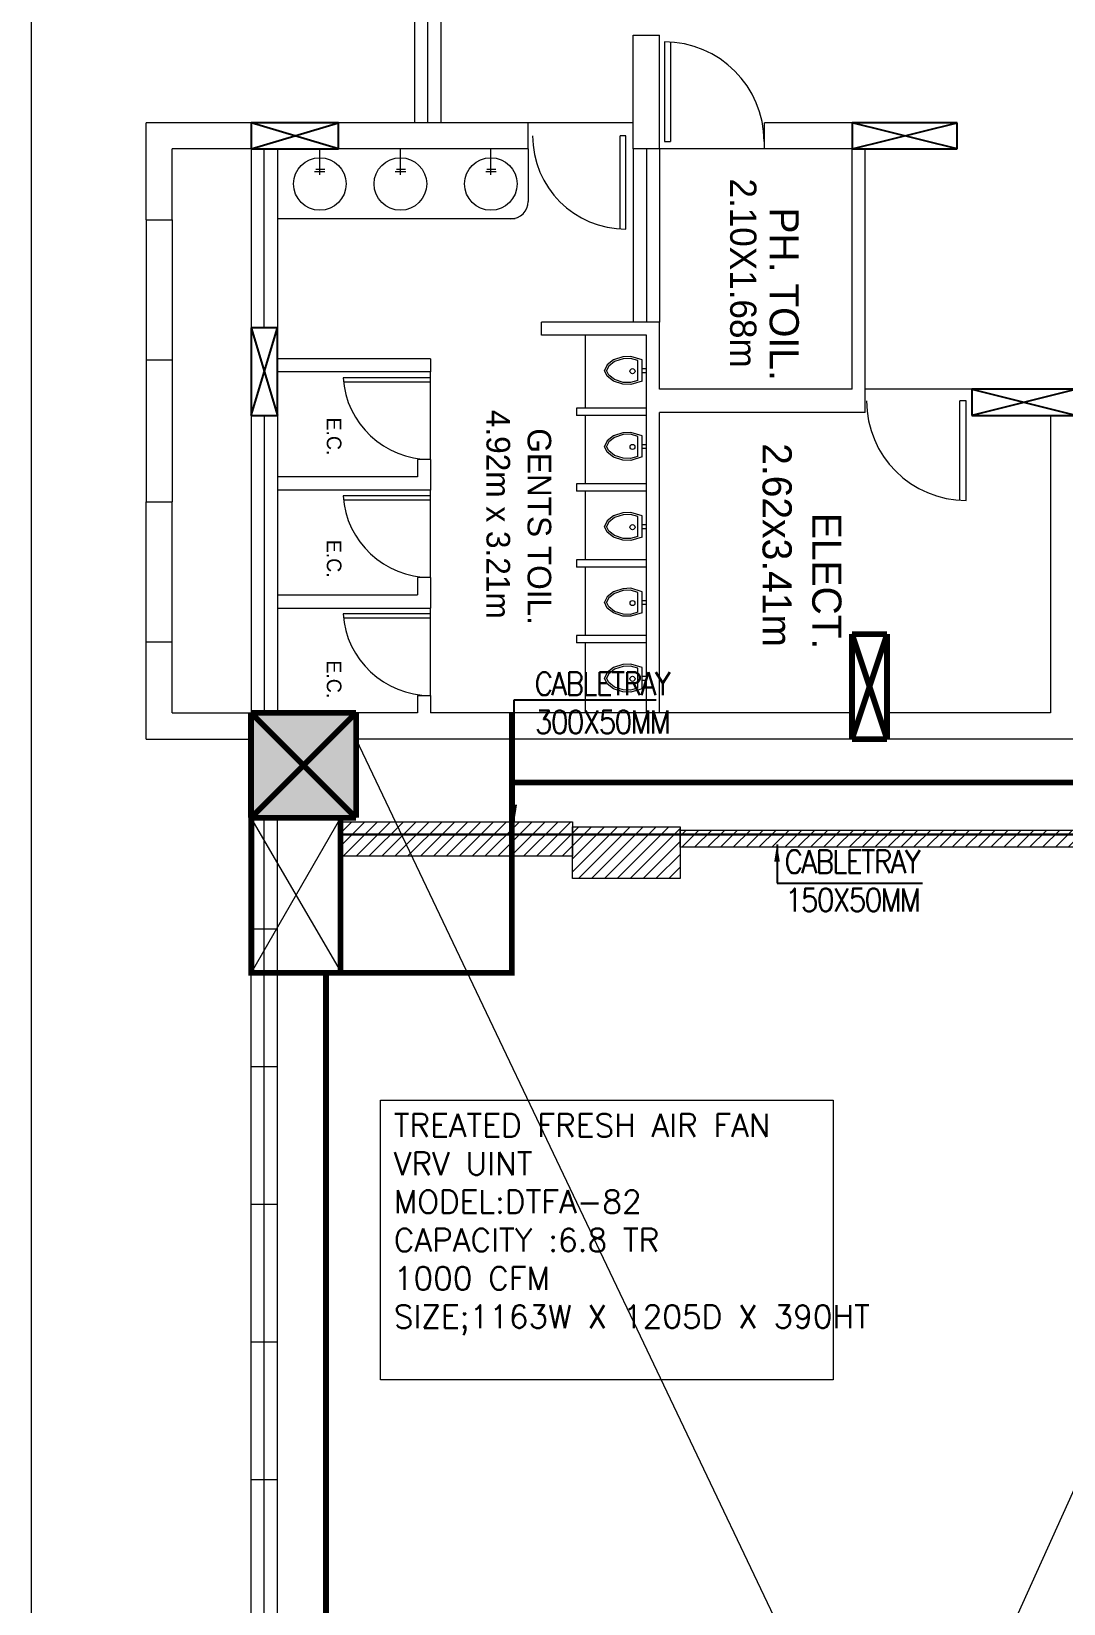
# Model space of a CAD drawing. Header units: millimetres. Extents: x -81374 to 485233, y -39075 to 157313.
# Drawn here: x 16899 to 25890, y -15833 to -2129 of the extents above; entities that cross this region are included whole.
import ezdxf
from ezdxf.enums import TextEntityAlignment as Align

# ---------------------------------------------------------------- set-up
doc = ezdxf.new("R2010")
doc.units = ezdxf.units.MM
doc.linetypes.add('CENTER', pattern=[2, 1.25, -0.25, 0.25, -0.25])
doc.linetypes.add('HIDDEN', pattern=[0.375, 0.25, -0.125])
for name, color, linetype, lineweight in [('CB-AC CABLE TRAY', 213, 'Continuous', 15), ('DRAIN PIPE', 76, 'Continuous', 30), ('G-IMPT', 8, 'Continuous', 5), ('VRF -COPPER PIPE', 4, 'Continuous', 9)]:
    doc.layers.add(name, color=color, linetype=linetype, lineweight=lineweight)
for name, color, linetype in [('CEN', 252, 'CENTER'), ('M HVAC DRAIN PIPE', 8, 'Continuous'), ('M-HVAC-TEXT', 7, 'Continuous')]:
    doc.layers.add(name, color=color, linetype=linetype)
doc.styles.add('cg', font='GOTHIC.TTF', dxfattribs={"height": 0.5})
doc.styles.add('R', font='romans.shx')
doc.styles.add('ROMAND', font='romand__.ttf')
doc.styles.get("Standard").update_dxf_attribs({"font": 'arial.ttf'})
doc.dimstyles.new('Vayucon', dxfattribs={"dimtxt": 200, "dimasz": 150, "dimexe": 0, "dimexo": 0, "dimgap": 9e-05, "dimtad": 1, "dimdec": 0, "dimrnd": 5, "dimzin": 0, "dimdsep": 46, "dimtxsty": 'ROMAND', "dimcen": 90, "dimclre": 99, "dimclrt": 7, "dimadec": 0, "dimazin": 0, "dimtfac": 1, "dimtdec": 0, "dimtofl": 0, "dimtmove": 1, "dimatfit": 3, "dimfxl": 1, "dimtolj": 1, "dimtzin": 0, "dimarcsym": 0})

# ---------------------------------------------------------------- blocks, each defined once
blk = doc.blocks.new('c5')
at = {"layer": 'CEN', "linetype": 'Continuous'}
for p, q in [((9, 36), (0, 0)), ((9, 0), (0, 36)), ((0, 36), (0, 0)), ((9, 36), (0, 36)), ((9, 0), (9, 36)), ((0, 0), (9, 0))]:
    blk.add_line(p, q, dxfattribs=at)
blk = doc.blocks.new('c4')
at = {"layer": 'CEN', "linetype": 'Continuous'}
for p, q in [((9, 30), (0, 0)), ((9, 0), (0, 30)), ((0, 30), (0, 0)), ((9, 30), (0, 30)), ((9, 0), (9, 30)), ((0, 0), (9, 0))]:
    blk.add_line(p, q, dxfattribs=at)
blk = doc.blocks.new('ng')
at = {"layer": 'CEN', "color": 9, "linetype": 'HIDDEN', "lineweight": 0, "ltscale": 1500, "true_color": 0xc7c8ca}
for p, q in [((66946, 49779), (66946, 55731)), ((47785, 48120), (65327, 48120))]:
    blk.add_line(p, q, dxfattribs=at)
at = {"layer": 'CEN', "color": 9, "linetype": 'Continuous', "lineweight": 0, "true_color": 0xc7c8ca}
for p, q in [((67600, 48428), (66685, 48428)), ((66685, 47513), (67600, 48428)), ((67600, 47513), (66685, 48428)), ((66685, 48428), (66685, 47513)), ((67600, 48428), (66685, 48428)), ((66685, 47513), (67600, 48428)), ((67600, 47513), (66685, 48428)), ((66685, 48428), (66685, 47513)), ((67600, 47513), (67600, 48428)), ((67600, 47513), (67600, 48428)), ((62364, 46827), (62059, 47742)), ((62059, 46827), (62364, 47742)), ((62059, 46827), (62059, 47742)), ((62059, 47742), (62364, 47742)), ((62364, 46827), (62059, 47742)), ((62059, 46827), (62364, 47742)), ((62059, 46827), (62059, 47742)), ((62059, 47742), (62364, 47742)), ((62364, 47742), (62364, 46827)), ((62364, 47742), (62364, 46827)), ((66685, 47513), (67600, 47513)), ((66685, 47513), (67600, 47513)), ((62364, 46827), (62059, 46827)), ((62364, 46827), (62059, 46827))]:
    blk.add_line(p, q, dxfattribs=at)
at = {"layer": 'CEN', "color": 9, "linetype": 'HIDDEN', "lineweight": 0, "ltscale": 1500, "true_color": 0xc7c8ca}
blk.add_lwpolyline([(65327, 47509), (65327, 49779), (67597, 49779)], dxfattribs=at)
blk = doc.blocks.new('floor plan 1')
at = {"layer": 'G-IMPT', "ltscale": 500}
h = blk.add_hatch(color=8, dxfattribs=at)
h.dxf.hatch_style = 1
h.paths.add_polyline_path([(38444, -30092), (39359, -30092), (39359, -31007), (38444, -31007)])
at = {"layer": 'G-IMPT', "color": 8, "linetype": 'Continuous'}
blk.add_line((41272, 0), (41272, -82350), dxfattribs=at)
at = {"layer": 'G-IMPT', "color": 8, "ltscale": 500}
for p, q in [((28795, -10517), (38444, -30778)), ((38369, -10517), (29585, -30017)), ((38580, -30092), (39357, -28740)), ((38580, -30092), (38580, -28757)), ((38580, -28757), (39359, -28757)), ((38580, -28757), (39359, -30092)), ((39359, -28757), (39359, -30092)), ((39359, -30092), (38580, -30092)), ((29282, -30778), (38444, -30778)), ((29510, -30778), (33780, -30778)), ((40274, -30778), (39359, -30778)), ((40274, -30778), (40274, -31625)), ((40274, -30778), (40274, -31625)), ((40274, -30778), (40274, -31625)), ((40274, -30778), (40274, -31625)), ((40274, -30778), (40274, -31625)), ((40274, -30778), (40274, -31625)), ((40274, -30778), (40274, -31625)), ((40274, -30778), (40274, -31625)), ((32395, -31007), (33818, -31007)), ((32395, -31007), (33818, -31007)), ((32395, -33599), (32395, -31007)), ((32395, -33599), (32395, -31007)), ((34123, -31007), (37758, -31007)), ((34123, -31007), (35801, -31007)), ((35801, -31007), (35801, -33624)), ((35801, -31007), (35801, -33624)), ((35915, -31007), (35915, -34298)), ((35915, -31007), (37796, -31007)), ((35915, -31007), (37796, -31007)), ((35915, -31007), (35915, -34298)), ((36449, -31617), (36449, -31013)), ((37796, -31158), (37796, -31007)), ((37796, -31158), (37796, -31007)), ((37910, -31007), (38444, -31007)), ((37910, -31158), (37910, -31007)), ((37910, -31007), (38444, -31007)), ((37910, -31158), (37910, -31007)), ((39130, -33599), (39130, -31007)), ((39130, -33599), (39130, -31007)), ((39245, -33599), (39245, -31007)), ((39245, -33599), (39245, -31007)), ((40045, -31007), (39359, -31007)), ((39359, -33599), (39359, -31007)), ((39359, -33599), (39359, -31007)), ((40045, -31007), (39359, -31007)), ((40045, -31007), (40045, -31625)), ((40045, -31007), (40045, -31625)), ((40045, -31007), (40045, -31625)), ((40045, -31007), (40045, -31625)), ((40045, -31007), (40045, -31625)), ((40045, -31007), (40045, -31625)), ((40045, -31007), (40045, -31625)), ((40045, -31007), (40045, -31625)), ((35951, -31216, -32), (36050, -31187, -32)), ((35951, -31216, -32), (35951, -31401, -32)), ((35989, -31222, -32), (36052, -31203, -32)), ((35989, -31222, -32), (35989, -31396, -32)), ((36050, -31187, -32), (36120, -31190, -32)), ((36052, -31203, -32), (36117, -31206, -32)), ((36117, -31206, -32), (36193, -31230, -32)), ((36120, -31190, -32), (36201, -31216, -32)), ((36193, -31230, -32), (36243, -31270, -32)), ((36201, -31216, -32), (36256, -31259, -32)), ((37796, -31158), (37796, -31920)), ((37910, -31158), (37796, -31158)), ((37910, -31158), (37796, -31158)), ((37796, -31158), (37796, -31920)), ((35951, -31292), (35915, -31292)), ((35951, -31325), (35915, -31325)), ((36193, -31387, -32), (36243, -31348, -32)), ((36201, -31402, -32), (36256, -31358, -32)), ((36243, -31270, -32), (36262, -31309, -32)), ((36243, -31348, -32), (36262, -31309, -32)), ((36256, -31259, -32), (36280, -31309, -32)), ((36256, -31358, -32), (36280, -31309, -32)), ((35951, -31401, -32), (36050, -31431, -32)), ((35989, -31396, -32), (36052, -31414, -32)), ((36050, -31431, -32), (36120, -31428, -32)), ((36052, -31414, -32), (36117, -31412, -32)), ((36117, -31412, -32), (36193, -31387, -32)), ((36120, -31428, -32), (36201, -31402, -32)), ((35915, -31617), (36525, -31617)), ((36525, -31680), (36525, -31617)), ((40274, -31625), (40045, -31625)), ((40274, -31625), (40045, -31625)), ((40274, -31625), (40045, -31625)), ((40274, -31625), (40045, -31625)), ((40274, -31625), (40045, -31625)), ((40274, -31625), (40045, -31625)), ((40274, -31625), (40045, -31625)), ((40274, -31625), (40045, -31625)), ((35915, -31680), (36525, -31680)), ((36449, -32277), (36449, -31680)), ((35951, -31877, -32), (36050, -31848, -32)), ((35951, -31877, -32), (35951, -32062, -32)), ((35989, -31883, -32), (36052, -31864, -32)), ((35989, -31883, -32), (35989, -32056, -32)), ((36050, -31848, -32), (36120, -31850, -32)), ((36052, -31864, -32), (36117, -31867, -32)), ((36117, -31867, -32), (36193, -31891, -32)), ((36120, -31850, -32), (36201, -31877, -32)), ((36193, -31891, -32), (36243, -31931, -32)), ((36201, -31877, -32), (36256, -31920, -32)), ((36243, -31931, -32), (36262, -31970, -32)), ((36256, -31920, -32), (36280, -31970, -32)), ((37796, -31831), (37796, -31870)), ((37796, -31831), (38553, -31831)), ((37796, -31831), (37796, -31870)), ((37796, -31831), (38553, -31831)), ((37796, -31870), (38557, -31870)), ((37796, -31870), (38557, -31870)), ((39130, -31920), (37796, -31920)), ((37796, -32186), (37796, -31920)), ((39130, -31920), (37796, -31920)), ((37796, -32186), (37796, -31920)), ((35951, -31953), (35915, -31953)), ((35951, -31986), (35915, -31986)), ((35951, -32062, -32), (36050, -32092, -32)), ((35989, -32056, -32), (36052, -32075, -32)), ((36117, -32072, -32), (36193, -32048, -32)), ((36120, -32089, -32), (36201, -32062, -32)), ((36193, -32048, -32), (36243, -32009, -32)), ((36201, -32062, -32), (36256, -32019, -32)), ((36243, -32009, -32), (36262, -31970, -32)), ((36256, -32019, -32), (36280, -31970, -32)), ((39130, -32035), (37910, -32035)), ((37910, -32186), (37910, -32035)), ((39130, -32035), (37910, -32035)), ((37910, -32186), (37910, -32035)), ((36050, -32092, -32), (36120, -32089, -32)), ((36052, -32075, -32), (36117, -32072, -32)), ((37796, -32186), (37910, -32186)), ((37796, -32186), (37796, -32949)), ((37796, -32186), (37796, -32949)), ((37796, -32186), (37910, -32186)), ((35915, -32277), (36525, -32277)), ((35915, -32341), (36525, -32341)), ((36449, -32938), (36449, -32341)), ((36449, -32938), (36449, -32341)), ((36525, -32341), (36525, -32277)), ((35951, -32614), (35915, -32614)), ((35951, -32614), (35915, -32614)), ((35951, -32538, -32), (36050, -32508, -32)), ((35951, -32538, -32), (36050, -32508, -32)), ((35951, -32538, -32), (35951, -32723, -32)), ((35951, -32538, -32), (35951, -32723, -32)), ((35989, -32544, -32), (36052, -32525, -32)), ((35989, -32544, -32), (36052, -32525, -32)), ((35989, -32544, -32), (35989, -32717, -32)), ((35989, -32544, -32), (35989, -32717, -32)), ((36050, -32508, -32), (36120, -32511, -32)), ((36050, -32508, -32), (36120, -32511, -32)), ((36052, -32525, -32), (36117, -32527, -32)), ((36052, -32525, -32), (36117, -32527, -32)), ((36117, -32527, -32), (36193, -32552, -32)), ((36117, -32527, -32), (36193, -32552, -32)), ((36120, -32511, -32), (36201, -32538, -32)), ((36120, -32511, -32), (36201, -32538, -32)), ((36193, -32552, -32), (36243, -32591, -32)), ((36193, -32552, -32), (36243, -32591, -32)), ((36201, -32538, -32), (36256, -32581, -32)), ((36201, -32538, -32), (36256, -32581, -32)), ((36243, -32591, -32), (36262, -32630, -32)), ((36243, -32591, -32), (36262, -32630, -32)), ((36256, -32581, -32), (36280, -32630, -32)), ((36256, -32581, -32), (36280, -32630, -32)), ((35951, -32647), (35915, -32647)), ((35951, -32647), (35915, -32647)), ((35951, -32723, -32), (36050, -32752, -32)), ((35951, -32723, -32), (36050, -32752, -32)), ((35989, -32717, -32), (36052, -32736, -32)), ((35989, -32717, -32), (36052, -32736, -32)), ((36050, -32752, -32), (36120, -32749, -32)), ((36050, -32752, -32), (36120, -32749, -32)), ((36052, -32736, -32), (36117, -32733, -32)), ((36052, -32736, -32), (36117, -32733, -32)), ((36117, -32733, -32), (36193, -32709, -32)), ((36117, -32733, -32), (36193, -32709, -32)), ((36120, -32749, -32), (36201, -32723, -32)), ((36120, -32749, -32), (36201, -32723, -32)), ((36193, -32709, -32), (36243, -32669, -32)), ((36193, -32709, -32), (36243, -32669, -32)), ((36201, -32723, -32), (36256, -32680, -32)), ((36201, -32723, -32), (36256, -32680, -32)), ((36243, -32669, -32), (36262, -32630, -32)), ((36243, -32669, -32), (36262, -32630, -32)), ((36256, -32680, -32), (36280, -32630, -32)), ((36256, -32680, -32), (36280, -32630, -32)), ((33129, -32859), (33129, -33726)), ((33129, -32859), (33129, -33726)), ((33183, -32860), (33183, -33726)), ((33183, -32860), (33183, -33726)), ((37796, -32860), (37796, -32898)), ((37796, -32860), (38553, -32860)), ((37796, -32860), (37796, -32898)), ((37796, -32860), (38553, -32860)), ((40274, -32845), (40045, -32845)), ((40045, -34083), (40045, -32845)), ((40274, -32845), (40045, -32845)), ((40045, -34083), (40045, -32845)), ((40045, -34083), (40045, -32845)), ((40274, -32845), (40045, -32845)), ((40045, -34083), (40045, -32845)), ((40274, -32845), (40045, -32845)), ((40274, -34083), (40274, -32845)), ((40274, -34083), (40274, -32845)), ((40274, -34083), (40274, -32845)), ((40274, -34083), (40274, -32845)), ((35915, -32938), (36525, -32938)), ((35915, -32938), (36525, -32938)), ((35915, -33002), (36525, -33002)), ((35915, -33002), (36525, -33002)), ((36449, -33599), (36449, -33002)), ((36449, -33599), (36449, -33002)), ((36525, -33002), (36525, -32938)), ((36525, -33002), (36525, -32938)), ((37796, -32898), (38557, -32898)), ((37796, -32898), (38557, -32898)), ((37796, -32949), (39130, -32949)), ((37796, -33215), (37796, -32949)), ((37796, -32949), (39130, -32949)), ((37796, -33215), (37796, -32949)), ((37910, -33063), (39130, -33063)), ((37910, -33215), (37910, -33063)), ((37910, -33063), (39130, -33063)), ((37910, -33215), (37910, -33063)), ((35951, -33237, -32), (36050, -33207, -32)), ((35951, -33237, -32), (36050, -33207, -32)), ((35951, -33237, -32), (35951, -33422, -32)), ((35951, -33237, -32), (35951, -33422, -32)), ((35989, -33242, -32), (36052, -33224, -32)), ((35989, -33242, -32), (36052, -33224, -32)), ((35989, -33242, -32), (35989, -33416, -32)), ((35989, -33242, -32), (35989, -33416, -32)), ((36050, -33207, -32), (36120, -33210, -32)), ((36050, -33207, -32), (36120, -33210, -32)), ((36052, -33224, -32), (36117, -33226, -32)), ((36052, -33224, -32), (36117, -33226, -32)), ((36117, -33226, -32), (36193, -33251, -32)), ((36117, -33226, -32), (36193, -33251, -32)), ((36120, -33210, -32), (36201, -33236, -32)), ((36120, -33210, -32), (36201, -33236, -32)), ((36193, -33251, -32), (36243, -33290, -32)), ((36193, -33251, -32), (36243, -33290, -32)), ((36201, -33236, -32), (36256, -33280, -32)), ((36201, -33236, -32), (36256, -33280, -32)), ((36243, -33290, -32), (36262, -33329, -32)), ((36243, -33290, -32), (36262, -33329, -32)), ((36256, -33280, -32), (36280, -33329, -32)), ((36256, -33280, -32), (36280, -33329, -32)), ((37796, -33215), (37910, -33215)), ((37796, -33215), (37796, -33978)), ((37796, -33215), (37796, -33978)), ((37796, -33215), (37910, -33215)), ((35951, -33313), (35915, -33313)), ((35951, -33313), (35915, -33313)), ((35951, -33346), (35915, -33346)), ((35951, -33346), (35915, -33346)), ((35951, -33422, -32), (36050, -33451, -32)), ((35951, -33422, -32), (36050, -33451, -32)), ((35989, -33416, -32), (36052, -33435, -32)), ((35989, -33416, -32), (36052, -33435, -32)), ((36052, -33435, -32), (36117, -33432, -32)), ((36052, -33435, -32), (36117, -33432, -32)), ((36117, -33432, -32), (36193, -33408, -32)), ((36117, -33432, -32), (36193, -33408, -32)), ((36120, -33448, -32), (36201, -33422, -32)), ((36120, -33448, -32), (36201, -33422, -32)), ((36193, -33408, -32), (36243, -33368, -32)), ((36193, -33408, -32), (36243, -33368, -32)), ((36201, -33422, -32), (36256, -33379, -32)), ((36201, -33422, -32), (36256, -33379, -32)), ((36243, -33368, -32), (36262, -33329, -32)), ((36243, -33368, -32), (36262, -33329, -32)), ((36256, -33379, -32), (36280, -33329, -32)), ((36256, -33379, -32), (36280, -33329, -32)), ((36050, -33451, -32), (36120, -33448, -32)), ((36050, -33451, -32), (36120, -33448, -32)), ((34009, -33624), (34009, -35922)), ((34009, -33624), (35801, -33624)), ((34009, -33624), (34009, -35922)), ((34009, -33624), (35801, -33624)), ((35915, -33599), (36525, -33599)), ((35915, -33599), (36525, -33599)), ((35915, -33663), (36525, -33663)), ((35915, -33663), (36525, -33663)), ((36449, -34298), (36449, -33663)), ((36449, -34298), (36449, -33663)), ((36525, -33663), (36525, -33599)), ((36525, -33663), (36525, -33599)), ((33081, -33828), (34009, -33828)), ((33081, -33828), (34009, -33828)), ((33129, -33726), (33183, -33726)), ((33129, -33726), (33183, -33726)), ((34123, -33828), (34123, -35922)), ((34123, -33828), (35801, -33828)), ((34123, -33828), (34123, -35922)), ((34123, -33828), (35801, -33828)), ((35801, -33828), (35801, -34412)), ((35801, -33828), (35801, -34412)), ((39130, -35922), (39130, -33752)), ((39130, -35922), (39130, -33752)), ((35951, -33974), (35915, -33974)), ((35951, -33974), (35915, -33974)), ((35951, -33898, -32), (36050, -33868, -32)), ((35951, -33898, -32), (36050, -33868, -32)), ((35951, -33898, -32), (35951, -34083, -32)), ((35951, -33898, -32), (35951, -34083, -32)), ((35989, -33903, -32), (36052, -33885, -32)), ((35989, -33903, -32), (36052, -33885, -32)), ((35989, -33903, -32), (35989, -34077, -32)), ((35989, -33903, -32), (35989, -34077, -32)), ((36050, -33868, -32), (36120, -33871, -32)), ((36050, -33868, -32), (36120, -33871, -32)), ((36052, -33885, -32), (36117, -33887, -32)), ((36052, -33885, -32), (36117, -33887, -32)), ((36117, -33887, -32), (36193, -33912, -32)), ((36117, -33887, -32), (36193, -33912, -32)), ((36120, -33871, -32), (36201, -33897, -32)), ((36120, -33871, -32), (36201, -33897, -32)), ((36193, -33912, -32), (36243, -33951, -32)), ((36193, -33912, -32), (36243, -33951, -32)), ((36201, -33897, -32), (36256, -33941, -32)), ((36201, -33897, -32), (36256, -33941, -32)), ((36243, -33951, -32), (36262, -33990, -32)), ((36243, -33951, -32), (36262, -33990, -32)), ((36256, -33941, -32), (36280, -33990, -32)), ((36256, -33941, -32), (36280, -33990, -32)), ((37796, -33889), (37796, -33927)), ((37796, -33889), (38553, -33889)), ((37796, -33889), (37796, -33927)), ((37796, -33889), (38553, -33889)), ((37796, -33927), (38557, -33927)), ((37796, -33927), (38557, -33927)), ((37796, -33978), (39130, -33978)), ((37796, -34092), (37796, -33978)), ((37796, -33978), (39130, -33978)), ((37796, -34092), (37796, -33978)), ((35951, -34007), (35915, -34007)), ((35951, -34007), (35915, -34007)), ((35951, -34083, -32), (36050, -34112, -32)), ((35951, -34083, -32), (36050, -34112, -32)), ((35989, -34077, -32), (36052, -34096, -32)), ((35989, -34077, -32), (36052, -34096, -32)), ((36050, -34112, -32), (36120, -34109, -32)), ((36050, -34112, -32), (36120, -34109, -32)), ((36052, -34096, -32), (36117, -34093, -32)), ((36052, -34096, -32), (36117, -34093, -32)), ((36117, -34093, -32), (36193, -34068, -32)), ((36117, -34093, -32), (36193, -34068, -32)), ((36120, -34109, -32), (36201, -34083, -32)), ((36120, -34109, -32), (36201, -34083, -32)), ((36193, -34068, -32), (36243, -34029, -32)), ((36193, -34068, -32), (36243, -34029, -32)), ((36201, -34083, -32), (36256, -34040, -32)), ((36201, -34083, -32), (36256, -34040, -32)), ((36243, -34029, -32), (36262, -33990, -32)), ((36243, -34029, -32), (36262, -33990, -32)), ((36256, -34040, -32), (36280, -33990, -32)), ((36256, -34040, -32), (36280, -33990, -32)), ((37796, -34092), (39130, -34092)), ((37796, -34092), (39130, -34092)), ((40274, -34083), (40045, -34083)), ((40274, -34083), (40045, -34083)), ((40274, -34083), (40045, -34083)), ((40274, -34083), (40045, -34083)), ((35915, -34298), (36830, -34298)), ((35915, -34298), (36830, -34298)), ((36830, -34298), (36830, -34412)), ((36830, -34298), (36830, -34412)), ((39245, -34362), (39245, -35922)), ((39245, -34362), (39245, -35922)), ((39359, -35922), (39359, -34362)), ((39359, -35922), (39359, -34362)), ((35801, -34412), (36830, -34412)), ((35801, -35922), (35801, -34412)), ((35801, -35922), (35801, -34412)), ((35801, -34412), (36830, -34412)), ((35915, -35922), (35915, -34412)), ((35915, -35922), (35915, -34412)), ((36030, -35922), (36030, -34412)), ((36030, -35922), (36030, -34412)), ((36093, -35223), (36093, -36037)), ((36093, -35223), (36093, -36037)), ((36144, -35225), (36144, -36037)), ((36144, -35225), (36144, -36037)), ((37059, -35312), (39130, -35312)), ((37059, -35312), (39130, -35312)), ((40045, -35303), (40045, -35922)), ((40274, -35303), (40045, -35303)), ((40045, -35303), (40045, -35922)), ((40274, -35303), (40045, -35303)), ((40274, -35303), (40045, -35303)), ((40045, -35303), (40045, -35922)), ((40274, -35303), (40045, -35303)), ((40045, -35303), (40045, -35922)), ((40274, -35303), (40274, -36151)), ((40274, -35303), (40274, -36151)), ((40274, -35303), (40274, -36151)), ((40274, -35303), (40274, -36151)), ((36945, -35922), (36945, -35465)), ((36945, -35922), (36945, -35465)), ((37315, -35726), (37224, -35726)), ((37315, -35726), (37224, -35726)), ((37304, -35745), (37226, -35745)), ((37304, -35745), (37226, -35745)), ((37270, -35696), (37270, -35922)), ((37270, -35696), (37270, -35922)), ((38103, -35726), (38012, -35726)), ((38103, -35726), (38012, -35726)), ((38092, -35745), (38014, -35745)), ((38092, -35745), (38014, -35745)), ((38058, -35696), (38058, -35922)), ((38058, -35696), (38058, -35922)), ((38805, -35726), (38715, -35726)), ((38805, -35726), (38715, -35726)), ((38795, -35745), (38717, -35745)), ((38795, -35745), (38717, -35745)), ((38760, -35696), (38760, -35922)), ((38760, -35696), (38760, -35922)), ((34123, -35922), (34886, -35922)), ((34123, -35922), (34886, -35922)), ((34886, -35922), (34886, -36151)), ((34886, -35922), (34886, -36151)), ((35704, -36853), (35704, -35987)), ((35758, -35987), (35704, -35987)), ((35704, -36853), (35704, -35987)), ((35758, -35987), (35704, -35987)), ((35758, -36855), (35758, -35987)), ((35758, -36855), (35758, -35987)), ((35801, -35922), (36030, -35922)), ((35801, -35922), (35801, -36914)), ((35801, -35922), (35801, -36914)), ((35801, -35922), (36030, -35922)), ((36030, -35922), (36030, -36914)), ((36030, -35922), (36030, -36914)), ((36093, -36037), (36144, -36037)), ((36093, -36037), (36144, -36037)), ((36945, -35922), (36945, -36151)), ((36945, -35922), (38597, -35922)), ((36945, -35922), (38597, -35922)), ((36945, -35922), (36945, -36151)), ((39359, -35922), (40045, -35922)), ((39359, -35922), (40045, -35922)), ((39359, -35922), (40045, -35922)), ((39359, -35922), (40045, -35922)), ((34123, -36151), (34886, -36151)), ((34123, -36151), (34886, -36151)), ((36945, -36151), (38597, -36151)), ((36945, -36151), (38597, -36151)), ((39359, -36151), (40274, -36151)), ((39359, -36151), (40274, -36151)), ((39359, -36151), (40274, -36151)), ((39359, -36151), (40274, -36151)), ((36030, -36914), (35801, -36914)), ((36030, -36914), (35801, -36914))]:
    blk.add_line(p, q, dxfattribs=at)
at = {"layer": 'G-IMPT', "color": 55, "linetype": 'Continuous', "true_color": 0xb49f4b}
for p, q in [((39130, -21196), (39130, -30092)), ((39359, -21196), (39359, -30092))]:
    blk.add_line(p, q, dxfattribs=at)
at = {"layer": 'G-IMPT', "linetype": 'Continuous'}
for p, q in [((39245, -21196), (39245, -30092)), ((39130, -24320), (39359, -24320)), ((39130, -25520), (39359, -25520)), ((39130, -26720), (39359, -26720)), ((39130, -27920), (39359, -27920)), ((39130, -29120), (39359, -29120)), ((40045, -31625), (40045, -32845)), ((40045, -31625), (40045, -32845)), ((40045, -31625), (40045, -32845)), ((40045, -31625), (40045, -32845)), ((40274, -31625), (40274, -32845)), ((40274, -31625), (40274, -32845)), ((40274, -31625), (40274, -32845)), ((40274, -31625), (40274, -32845)), ((40045, -35303), (40045, -34083)), ((40045, -35303), (40045, -34083)), ((40045, -35303), (40045, -34083)), ((40045, -35303), (40045, -34083)), ((40274, -35303), (40274, -34083)), ((40274, -35303), (40274, -34083)), ((40274, -35303), (40274, -34083)), ((40274, -35303), (40274, -34083)), ((34886, -35922), (35801, -35922)), ((34886, -35922), (35801, -35922)), ((36030, -36151), (36945, -36151)), ((36030, -36151), (36945, -36151)), ((37707, -38937), (37707, -36151)), ((37707, -38937), (37707, -36151)), ((37822, -38937), (37822, -36151)), ((37822, -38937), (37822, -36151)), ((37936, -38937), (37936, -36151)), ((37936, -38937), (37936, -36151))]:
    blk.add_line(p, q, dxfattribs=at)
at = {"layer": 'G-IMPT', "color": 8, "ltscale": 500}
for centre, radius in [((36036, -31303, -32), 22.1), ((36036, -31964, -32), 22.1), ((36036, -32625, -32), 22.1), ((36036, -32625, -32), 22.1), ((36036, -33324, -32), 22.1), ((36036, -33324, -32), 22.1), ((36036, -33985, -32), 22.1), ((36036, -33985, -32), 22.1), ((37270, -35617), 229), ((37270, -35617), 229), ((38058, -35617), 229), ((38058, -35617), 229), ((38760, -35617), 229), ((38760, -35617), 229)]:
    blk.add_circle(centre, radius, dxfattribs=at)
for centre, radius, start, end in [((30901, -15868), 12778, 49.907, 259.6032), ((37796, -31920), 763, 3.8226, 90), ((37796, -31920), 763, 3.8226, 90), ((37796, -32949), 763, 3.8226, 90), ((37796, -32949), 763, 3.8226, 90), ((33129, -33726), 868, 0, 90), ((33129, -33726), 868, 0, 90), ((33129, -33726), 868, 0, 90), ((33129, -33726), 868, 0, 90), ((37796, -33978), 763, 3.8226, 90), ((37796, -33978), 763, 3.8226, 90), ((36093, -36037), 813, 0, 90), ((36093, -36037), 813, 0, 90), ((36093, -36037), 813, 0, 90), ((36093, -36037), 813, 0, 90), ((37097, -35465), 152, 90, 180), ((37097, -35465), 152, 90, 180), ((35758, -35987), 868, 180, 270), ((35758, -35987), 868, 180, 270), ((35758, -35987), 868, 180, 270), ((35758, -35987), 868, 180, 270)]:
    blk.add_arc(centre, radius, start, end, dxfattribs=at)
at = {"layer": 'CEN', "linetype": 'Continuous'}
blk.add_blockref('ng', (-28240, -78520), dxfattribs=at)
at = {"layer": 'CEN', "linetype": 'Continuous', "xscale": 25.41666666662786, "yscale": 25.41666666662786, "zscale": 25.41666666662786}
for name, p, rotation in [('c5', (32166, -33599), 270), ('c5', (32166, -33599), 270), ('c5', (34123, -36151), 90), ('c5', (34123, -36151), 90), ('c5', (34123, -36151), 90), ('c5', (34123, -36151), 90), ('c4', (39359, -36151), 90), ('c4', (39359, -36151), 90), ('c4', (39359, -36151), 90), ('c4', (39359, -36151), 90)]:
    blk.add_blockref(name, p, dxfattribs=dict(at, rotation=rotation))
at = {"layer": 'CEN', "linetype": 'Continuous', "xscale": 25.41666666674428, "yscale": 25.41666666674428, "zscale": 25.41666666674428}
blk.add_blockref('c4', (39130, -34362), dxfattribs=at)
blk.add_blockref('c4', (39130, -34362), dxfattribs=at)
blk.add_blockref('c4', (39130, -34362), dxfattribs=at)
blk.add_blockref('c4', (39130, -34362), dxfattribs=at)
at = {"layer": 'G-IMPT', "color": 8, "ltscale": 500, "style": 'cg'}
for s, height, p in [('E.C.', 127.1, (38699, -31464)), ('E.C.', 127.1, (38699, -31464)), ('ELECT.', 254.2, (34470, -32750)), ('ELECT.', 254.2, (34470, -32750)), ('2.62x3.41m', 254.2, (34903, -33357)), ('GENTS TOIL.', 205.88, (36950, -33487)), ('GENTS TOIL.', 205.88, (36950, -33487)), ('4.92m x 3.21m', 205.88, (37308, -33648)), ('E.C.', 127.1, (38699, -32515)), ('E.C.', 127.1, (38699, -32515)), ('E.C.', 127.1, (38699, -33581)), ('E.C.', 127.1, (38699, -33581)), ('PH. TOIL.', 254.2, (34841, -35412)), ('PH. TOIL.', 254.2, (34841, -35412)), ('2.10X1.68m', 228.8, (35185, -35665))]:
    blk.add_text(s, height=height, rotation=90, dxfattribs=at).set_placement(p)
at = {"layer": 'G-IMPT', "color": 8, "ltscale": 500}
for rotation, p in [(359.9992, (39681, -4990, 0)), (359.9992, (35887, -10139, 0)), (270.0008, (28873, -20643, 0)), (359.9992, (11975, -26935, 0)), (359.9992, (15268, -26935, 0)), (359.9992, (26686, -26988, 0)), (270.0008, (15861, -28615, 0)), (89.9992, (23698, -33301, 0)), (89.9992, (23598, -35338, 0)), (89.9992, (23598, -37388, 0)), (359.9992, (13750, -37782, 0)), (89.9992, (23698, -40747, 0)), (89.9992, (23598, -44302, 0)), (89.9992, (23598, -46399, 0)), (89.9992, (23698, -48340, 0)), (89.9992, (23698, -54280, 0)), (359.9992, (27418, -55702, 0)), (89.9992, (9672, -65857, 0)), (359.9992, (4684, -67403, 0)), (359.9992, (8737, -67403, 0))]:
    blk.add_attdef('PARTITIONTYPE', text='', height=200, rotation=rotation, dxfattribs=at).set_placement(p, align=Align.MIDDLE_CENTER)
blk = doc.blocks.new('*U110')
at = {"layer": 'CB-AC CABLE TRAY', "true_color": 0xa953a0}
h = blk.add_hatch(dxfattribs=at)
h.set_pattern_fill('ANSI31', color=215, scale=25)
h.set_pattern_definition([(45, (-903832, 1103058.81), (-56.1266008, 56.1266008), [])])
h.paths.add_polyline_path([(-88705, -150), (-88705, 300), (-87768, 300), (-87768, -150)])
at = {"layer": 'CB-AC CABLE TRAY', "color": 215, "true_color": 0xa953a0}
blk.add_lwpolyline([(-88705, -150), (-88705, 300), (-87768, 300), (-87768, -150)], close=True, dxfattribs=at)
blk = doc.blocks.new('*U111')
at = {"layer": 'CB-AC CABLE TRAY', "true_color": 0xa953a0}
h = blk.add_hatch(dxfattribs=at)
h.set_pattern_fill('ANSI31', color=215, scale=25)
h.set_pattern_definition([(45, (-898903.6, 1102758.81), (-56.1266008, 56.1266008), [])])
h.paths.add_polyline_path([(-88705, -150), (-88705, 0), (-82839, 0), (-82839, -150)])
at = {"layer": 'CB-AC CABLE TRAY', "color": 215, "true_color": 0xa953a0}
blk.add_lwpolyline([(-88705, -150), (-88705, 0), (-82839, 0), (-82839, -150)], close=True, dxfattribs=at)
blk = doc.blocks.new('*U134')
at = {"layer": 'CB-AC CABLE TRAY', "true_color": 0xa953a0}
h = blk.add_hatch(dxfattribs=at)
h.set_pattern_fill('ANSI31', color=215, scale=25)
h.set_pattern_definition([(45, (-902747.36, 1102908.81), (-56.1266008, 56.1266008), [])])
h.paths.add_polyline_path([(-88705, -150), (-88705, 150), (-86683, 150), (-86683, -150)])
at = {"layer": 'CB-AC CABLE TRAY', "color": 215, "true_color": 0xa953a0}
blk.add_lwpolyline([(-88705, -150), (-88705, 150), (-86683, 150), (-86683, -150)], close=True, dxfattribs=at)

msp = doc.modelspace()

# ---------------------------------------------------------------- linework, layer by layer
at = {"layer": 'CEN', "color": 11, "linetype": 'Continuous', "lineweight": 0, "const_width": 50}
for points in [[(24047.4, -7382.6), (24352.4, -7382.6)], [(24047.4, -8297.6), (24047.4, -7382.6)], [(24352.4, -7382.6), (24047.4, -8297.6)], [(24047.4, -7382.6), (24352.4, -8297.6)], [(24047.4, -7382.6), (24352.4, -7382.6)], [(24047.4, -8297.6), (24047.4, -7382.6)], [(24352.4, -7382.6), (24047.4, -8297.6)], [(24047.4, -7382.6), (24352.4, -8297.6)], [(24352.4, -7382.6), (24352.4, -8297.6)], [(24352.4, -7382.6), (24352.4, -8297.6)], [(18811.6, -8068.9), (18811.6, -8983.9)], [(18811.6, -8068.9), (19726.6, -8983.9)], [(19726.6, -8068.9), (18811.6, -8983.9)], [(19726.6, -8068.9), (18811.6, -8068.9)], [(18811.6, -8068.9), (18811.6, -8983.9)], [(18811.6, -8068.9), (19726.6, -8983.9)], [(19726.6, -8068.9), (18811.6, -8983.9)], [(19726.6, -8068.9), (18811.6, -8068.9)], [(19726.6, -8983.9), (19726.6, -8068.9)], [(19726.6, -8983.9), (19726.6, -8068.9)], [(24352.4, -8297.6), (24047.4, -8297.6)], [(24352.4, -8297.6), (24047.4, -8297.6)], [(18811.6, -8983.9), (19726.6, -8983.9)], [(18811.6, -8983.9), (19726.6, -8983.9)]]:
    msp.add_lwpolyline(points, dxfattribs=at)
at = {"layer": 'CEN', "color": 11, "linetype": 'HIDDEN', "lineweight": 0, "ltscale": 1500, "const_width": 50}
for points in [[(21084, -8065.1), (21084, -10335.1), (18814, -10335.1)], [(38626, -8675.5), (21084, -8675.5)], [(19465, -10335.1), (19465, -16286.6)]]:
    msp.add_lwpolyline(points, dxfattribs=at)
at = {"layer": 'DRAIN PIPE', "color": 76, "linetype": 'Continuous'}
msp.add_lwpolyline([(19590.3, -9129.9, 20, 20, 0), (28467, -9129.9, 20, 20, 0), (28467, -9326.3, 20, 20, 0), (29716.3, -9326.3, 20, 20, 0), (29716.3, -9830.9, 0, 0, 0)], format="xyseb", dxfattribs=at)
at = {"layer": 'M HVAC DRAIN PIPE', "color": 30, "linetype": 'Continuous', "const_width": 50}
msp.add_lwpolyline([(18814, -10335.1), (18814, -8983.9), (19590.3, -8983.9), (19590.3, -10335.1)], close=True, dxfattribs=at)
msp.add_lwpolyline([(18814, -10335.1), (18814, -8983.9), (19590.3, -8983.9), (19590.3, -10335.1)], close=True, dxfattribs=at)
at = {"layer": 'VRF -COPPER PIPE', "color": 0}
msp.add_lwpolyline([(19939.2, -11445.4), (23884.2, -11445.4), (23884.2, -13882), (19939.2, -13882)], close=True, dxfattribs=at)

# ---------------------------------------------------------------- block references
at = {"linetype": 'Continuous', "rotation": 180}
msp.add_blockref('floor plan 1', (58170.8, -39075.4), dxfattribs=at)
at = {"layer": 'CB-AC CABLE TRAY', "color": 4, "linetype": 'HIDDEN', "rotation": 359.9997198436913}
for name, p in [('*U134', (108295.2, -9169.1)), ('*U110', (110317.1, -9362.9)), ('*U111', (111254.3, -9091.4))]:
    msp.add_blockref(name, p, dxfattribs=at)

# ---------------------------------------------------------------- texts
at = {"layer": 'M-HVAC-TEXT', "color": 7, "char_height": 200, "attachment_point": 2, "style": 'R'}
for s, insert, width in [('{\\W0.9;\\T0.9;CABLETRAY\\P300X50MM}', (21867.9, -7715.3, 0), 1945.894), ('{\\W0.9;\\T0.9;CABLETRAY\\P150X50MM}', (24046.4, -9265.9, 0), 1945.894), ('\\pxql;TREATED FRESH AIR FAN VRV UINT\\PMODEL:DTFA-82\\PCAPACITY :6.8 TR\\P1000 CFM\\PSIZE;1163W X 1205D X 390HT', (22047.7, -11564.4, 0), 3985.693)]:
    msp.add_mtext(s, dxfattribs=dict(at, insert=insert, width=width))

# ---------------------------------------------------------------- leaders
at = {"layer": 'M-HVAC-TEXT', "color": 7}
msp.add_leader([(21105, -9019.1), (21102.7, -7956.2), (22340.9, -7956.2)], dimstyle='Vayucon', override={"dimgap": 9e-05, "dimtad": 0}, dxfattribs=at)
at = {"layer": 'M-HVAC-TEXT', "color": 7, "linetype": 'Continuous'}
msp.add_leader([(23394, -9217.4), (23394, -9554.4), (24660.2, -9554.4)], dimstyle='Vayucon', override={"dimgap": 9e-05, "dimtad": 0}, dxfattribs=at)

# ---------------------------------------------------------------- next in the draw order: texts
at = {"layer": 'M-HVAC-TEXT', "color": 7, "insert": (30450.4, -10269.7, 0), "char_height": 200, "width": 13359.771, "attachment_point": 2, "style": 'R', "bg_fill": 2}
msp.add_mtext('TFA \\P1000 CFM', dxfattribs=at)

doc.saveas('drawing.dxf')
